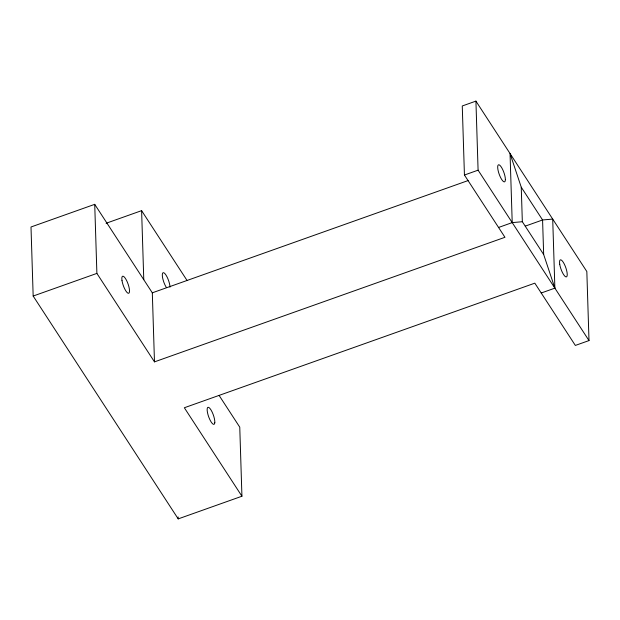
<?xml version="1.0" encoding="UTF-8"?>
<svg xmlns="http://www.w3.org/2000/svg" width="620" height="620" viewBox="0 0 620 620"><rect width="100%" height="100%" fill="white"/><g stroke="black" fill="none" stroke-linecap="round" stroke-linejoin="round"><path stroke-width="0.93" d="M241.932 496.232L184.342 407.751L534.82 283.17L575.345 345.433L589 340.582L586.83 271.521L475.92 101.114L462.264 105.974L464.434 175.026L504.959 237.29L154.481 361.871L152.311 292.818L94.721 204.337L31 226.99L33.17 296.042L178.211 518.886L241.932 496.232L239.762 427.172L219.193 395.568M106.105 223.27L141.608 210.653L186.953 280.317M33.17 296.042L96.891 273.397L94.721 204.337M464.434 175.026L478.09 170.175L475.92 101.114M152.311 292.818L468.108 180.567M498.558 227.463L512.213 222.603L522.335 221.728L543.663 254.495L554.877 288.145L541.221 293.004M525.287 226.114L542.577 219.968L552.707 219.093L554.877 288.145M512.213 222.603L510.043 153.551L521.25 187.201L542.577 219.968L543.663 254.495M478.09 170.175L589 340.582M96.891 273.397L154.481 361.871M521.25 187.201L522.335 221.728M178.149 516.964L178.211 518.886M141.608 210.653L143.778 279.705M166.354 287.44A9.052 2.511 70.4 0 1 163.579 281.449L162.928 279.225A9.052 2.511 70.4 0 1 162.734 273.009L163.308 272.661A9.052 2.511 70.4 0 1 168.733 281.007L169.384 283.231A9.052 2.511 70.4 0 1 169.996 287.13M505.378 179.529L505.246 177.785A9.052 2.511 70.4 0 0 499.054 164.811A9.052 2.511 70.4 0 0 499.914 176.08A9.052 2.511 70.4 0 0 505.378 179.529M214.799 422.724L214.791 421.166A9.052 2.511 70.4 0 0 210.963 409.882A9.052 2.511 70.4 0 0 207.173 408.929L207.181 410.479A9.052 2.511 70.4 0 0 211.009 421.771A9.052 2.511 70.4 0 0 214.799 422.724M122.008 280.651A9.052 2.511 70.4 0 0 128.518 293.306A9.052 2.511 70.4 0 0 126.472 280.263A9.052 2.511 70.4 0 0 122.008 280.651M559.728 264.275A9.052 2.511 70.4 0 0 566.238 276.931A9.052 2.511 70.4 0 0 564.192 263.887A9.052 2.511 70.4 0 0 559.728 264.275"/></g></svg>
